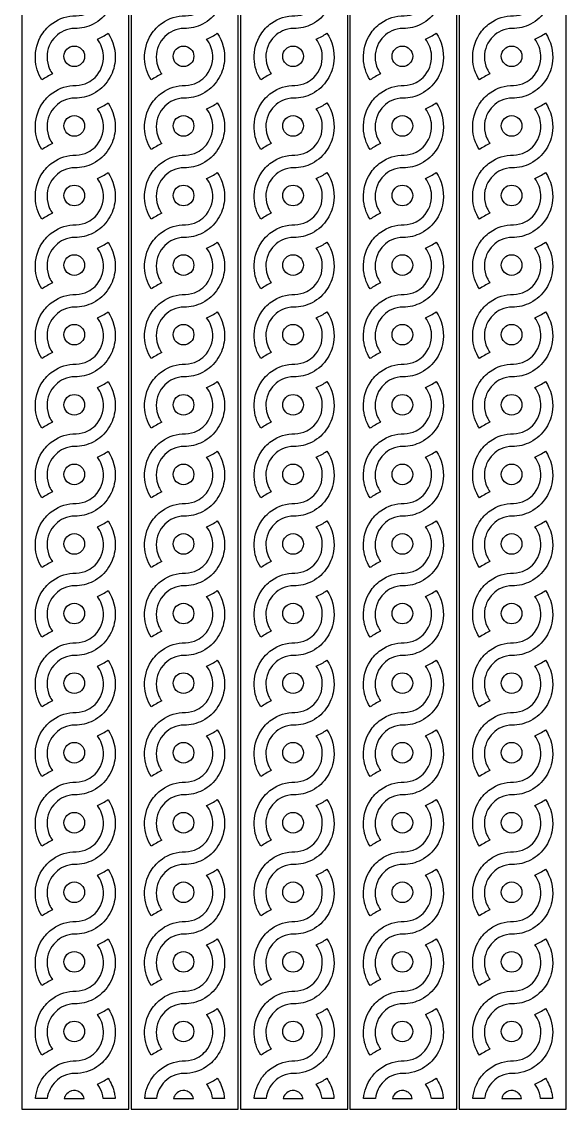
# Model space of a CAD drawing. Header units: millimetres. Extents: x 1472 to 2470, y -881 to 1113.
# Drawn here: x 1472 to 1970, y -881 to 115 of the extents above; entities that cross this region are included whole.
import ezdxf

# ---------------------------------------------------------------- set-up
doc = ezdxf.new("R2010")
doc.units = ezdxf.units.MM
doc.layers.add('Layer_1', color=70, linetype='Continuous')

msp = doc.modelspace()

# ---------------------------------------------------------------- linework, layer by layer
at = {"layer": 'Layer_1'}
for points in [[(1471.84, -880.68), (1569.84, -880.68), (1569.84, 1113.32), (1471.84, 1113.32)], [(1571.84, -880.68), (1669.84, -880.68), (1669.84, 1113.32), (1571.84, 1113.32)], [(1672.07, -880.68), (1770.07, -880.68), (1770.07, 1113.32), (1672.07, 1113.32)], [(1772.07, -880.68), (1870.07, -880.68), (1870.07, 1113.32), (1772.07, 1113.32)], [(1872.07, -880.68), (1970.07, -880.68), (1970.07, 1113.32), (1872.07, 1113.32)]]:
    msp.add_lwpolyline(points, close=True, dxfattribs=at)
for points in [[(1550.77, 167.87, -0.174969), (1557.25, 142.35, -0.119188), (1551.36, 125.39, -0.133222), (1537.23, 112.44, -0.122356), (1520.4, 108.43, 0.101449), (1510.25, 106.2, 0.088319), (1502.88, 101.16, 0.201594), (1494.95, 82.32, 0.106879), (1497.37, 71.26), (1497.37, 71.26, 0.049987), (1499.96, 66.85, 0.045317), (1490.35, 61.27, -0.133502), (1484.27, 80.72, -0.153045), (1490.28, 102.92, -0.098066), (1500.21, 113.37, -0.1591), (1521.54, 119.99, 0.109884), (1532.36, 122.69, 0.079692), (1538.88, 127.43, 0.214066), (1546.57, 147.6, 0.154056), (1541.01, 162.35, 0.064989)], [(1650.77, 167.87, -0.174969), (1657.25, 142.35, -0.119188), (1651.36, 125.39, -0.133222), (1637.23, 112.44, -0.122356), (1620.4, 108.43, 0.101449), (1610.25, 106.2, 0.088319), (1602.88, 101.16, 0.201594), (1594.95, 82.32, 0.106879), (1597.37, 71.26), (1597.37, 71.26, 0.049987), (1599.96, 66.85, 0.045317), (1590.35, 61.27, -0.133502), (1584.27, 80.72, -0.153045), (1590.28, 102.92, -0.098066), (1600.21, 113.37, -0.1591), (1621.54, 119.99, 0.109884), (1632.36, 122.69, 0.079692), (1638.88, 127.43, 0.214066), (1646.57, 147.6, 0.154056), (1641.01, 162.35, 0.064989)], [(1751.01, 167.87, -0.174969), (1757.48, 142.35, -0.119188), (1751.6, 125.39, -0.133222), (1737.46, 112.44, -0.122356), (1720.64, 108.43, 0.101449), (1710.49, 106.2, 0.088319), (1703.11, 101.16, 0.201594), (1695.18, 82.32, 0.106879), (1697.61, 71.26), (1697.61, 71.26, 0.049987), (1700.19, 66.85, 0.045317), (1690.59, 61.27, -0.133502), (1684.5, 80.72, -0.153045), (1690.51, 102.92, -0.098066), (1700.45, 113.37, -0.1591), (1721.77, 119.99, 0.109884), (1732.59, 122.69, 0.079692), (1739.11, 127.43, 0.214066), (1746.81, 147.6, 0.154056), (1741.24, 162.35, 0.064989)], [(1851.01, 167.87, -0.174969), (1857.48, 142.35, -0.119188), (1851.6, 125.39, -0.133222), (1837.46, 112.44, -0.122356), (1820.64, 108.43, 0.101449), (1810.49, 106.2, 0.088319), (1803.11, 101.16, 0.201594), (1795.18, 82.32, 0.106879), (1797.61, 71.26), (1797.61, 71.26, 0.049987), (1800.19, 66.85, 0.045317), (1790.59, 61.27, -0.133502), (1784.5, 80.72, -0.153045), (1790.51, 102.92, -0.098066), (1800.45, 113.37, -0.1591), (1821.77, 119.99, 0.109884), (1832.59, 122.69, 0.079692), (1839.11, 127.43, 0.214066), (1846.81, 147.6, 0.154056), (1841.24, 162.35, 0.064989)], [(1951.01, 167.87, -0.174969), (1957.48, 142.35, -0.119188), (1951.6, 125.39, -0.133222), (1937.46, 112.44, -0.122356), (1920.64, 108.43, 0.101449), (1910.49, 106.2, 0.088319), (1903.11, 101.16, 0.201594), (1895.18, 82.32, 0.106879), (1897.61, 71.26), (1897.61, 71.26, 0.049987), (1900.19, 66.85, 0.045317), (1890.59, 61.27, -0.133502), (1884.5, 80.72, -0.153045), (1890.51, 102.92, -0.098066), (1900.45, 113.37, -0.1591), (1921.77, 119.99, 0.109884), (1932.59, 122.69, 0.079692), (1939.11, 127.43, 0.214066), (1946.81, 147.6, 0.154056), (1941.24, 162.35, 0.064989)], [(1550.77, 104.12, -0.174969), (1557.25, 78.6, -0.119188), (1551.36, 61.63, -0.133222), (1537.23, 48.69, -0.122356), (1520.4, 44.67, 0.101449), (1510.25, 42.45, 0.088319), (1502.88, 37.4, 0.201594), (1494.95, 18.56, 0.106879), (1497.37, 7.5), (1497.37, 7.5, 0.049987), (1499.96, 3.09, 0.045317), (1490.35, -2.49, -0.133502), (1484.27, 16.96, -0.153045), (1490.28, 39.17, -0.098066), (1500.21, 49.61, -0.1591), (1521.54, 56.24, 0.109884), (1532.36, 58.93, 0.079692), (1538.88, 63.67, 0.214066), (1546.57, 83.85, 0.154056), (1541.01, 98.6, 0.064989)], [(1650.77, 104.12, -0.174969), (1657.25, 78.6, -0.119188), (1651.36, 61.63, -0.133222), (1637.23, 48.69, -0.122356), (1620.4, 44.67, 0.101449), (1610.25, 42.45, 0.088319), (1602.88, 37.4, 0.201594), (1594.95, 18.56, 0.106879), (1597.37, 7.5), (1597.37, 7.5, 0.049987), (1599.96, 3.09, 0.045317), (1590.35, -2.49, -0.133502), (1584.27, 16.96, -0.153045), (1590.28, 39.17, -0.098066), (1600.21, 49.61, -0.1591), (1621.54, 56.24, 0.109884), (1632.36, 58.93, 0.079692), (1638.88, 63.67, 0.214066), (1646.57, 83.85, 0.154056), (1641.01, 98.6, 0.064989)], [(1751.01, 104.12, -0.174969), (1757.48, 78.6, -0.119188), (1751.6, 61.63, -0.133222), (1737.46, 48.69, -0.122356), (1720.64, 44.67, 0.101449), (1710.49, 42.45, 0.088319), (1703.11, 37.4, 0.201594), (1695.18, 18.56, 0.106879), (1697.61, 7.5), (1697.61, 7.5, 0.049987), (1700.19, 3.09, 0.045317), (1690.59, -2.49, -0.133502), (1684.5, 16.96, -0.153045), (1690.51, 39.17, -0.098066), (1700.45, 49.61, -0.1591), (1721.77, 56.24, 0.109884), (1732.59, 58.93, 0.079692), (1739.11, 63.67, 0.214066), (1746.81, 83.85, 0.154056), (1741.24, 98.6, 0.064989)], [(1851.01, 104.12, -0.174969), (1857.48, 78.6, -0.119188), (1851.6, 61.63, -0.133222), (1837.46, 48.69, -0.122356), (1820.64, 44.67, 0.101449), (1810.49, 42.45, 0.088319), (1803.11, 37.4, 0.201594), (1795.18, 18.56, 0.106879), (1797.61, 7.5), (1797.61, 7.5, 0.049987), (1800.19, 3.09, 0.045317), (1790.59, -2.49, -0.133502), (1784.5, 16.96, -0.153045), (1790.51, 39.17, -0.098066), (1800.45, 49.61, -0.1591), (1821.77, 56.24, 0.109884), (1832.59, 58.93, 0.079692), (1839.11, 63.67, 0.214066), (1846.81, 83.85, 0.154056), (1841.24, 98.6, 0.064989)], [(1951.01, 104.12, -0.174969), (1957.48, 78.6, -0.119188), (1951.6, 61.63, -0.133222), (1937.46, 48.69, -0.122356), (1920.64, 44.67, 0.101449), (1910.49, 42.45, 0.088319), (1903.11, 37.4, 0.201594), (1895.18, 18.56, 0.106879), (1897.61, 7.5), (1897.61, 7.5, 0.049987), (1900.19, 3.09, 0.045317), (1890.59, -2.49, -0.133502), (1884.5, 16.96, -0.153045), (1890.51, 39.17, -0.098066), (1900.45, 49.61, -0.1591), (1921.77, 56.24, 0.109884), (1932.59, 58.93, 0.079692), (1939.11, 63.67, 0.214066), (1946.81, 83.85, 0.154056), (1941.24, 98.6, 0.064989)], [(1550.77, 40.36, -0.174969), (1557.25, 14.84, -0.119188), (1551.36, -2.12, -0.133222), (1537.23, -15.07, -0.122356), (1520.4, -19.08, 0.101449), (1510.25, -21.31, 0.088319), (1502.88, -26.35, 0.201594), (1494.95, -45.19, 0.106879), (1497.37, -56.25), (1497.37, -56.25, 0.049987), (1499.96, -60.66, 0.045317), (1490.35, -66.24, -0.133502), (1484.27, -46.79, -0.153045), (1490.28, -24.59, -0.098066), (1500.21, -14.14, -0.1591), (1521.54, -7.52, 0.109884), (1532.36, -4.82, 0.079692), (1538.88, -0.08, 0.214066), (1546.57, 20.09, 0.154056), (1541.01, 34.84, 0.064989)], [(1650.77, 40.36, -0.174969), (1657.25, 14.84, -0.119188), (1651.36, -2.12, -0.133222), (1637.23, -15.07, -0.122356), (1620.4, -19.08, 0.101449), (1610.25, -21.31, 0.088319), (1602.88, -26.35, 0.201594), (1594.95, -45.19, 0.106879), (1597.37, -56.25), (1597.37, -56.25, 0.049987), (1599.96, -60.66, 0.045317), (1590.35, -66.24, -0.133502), (1584.27, -46.79, -0.153045), (1590.28, -24.59, -0.098066), (1600.21, -14.14, -0.1591), (1621.54, -7.52, 0.109884), (1632.36, -4.82, 0.079692), (1638.88, -0.08, 0.214066), (1646.57, 20.09, 0.154056), (1641.01, 34.84, 0.064989)], [(1751.01, 40.36, -0.174969), (1757.48, 14.84, -0.119188), (1751.6, -2.12, -0.133222), (1737.46, -15.07, -0.122356), (1720.64, -19.08, 0.101449), (1710.49, -21.31, 0.088319), (1703.11, -26.35, 0.201594), (1695.18, -45.19, 0.106879), (1697.61, -56.25), (1697.61, -56.25, 0.049987), (1700.19, -60.66, 0.045317), (1690.59, -66.24, -0.133502), (1684.5, -46.79, -0.153045), (1690.51, -24.59, -0.098066), (1700.45, -14.14, -0.1591), (1721.77, -7.52, 0.109884), (1732.59, -4.82, 0.079692), (1739.11, -0.08, 0.214066), (1746.81, 20.09, 0.154056), (1741.24, 34.84, 0.064989)], [(1851.01, 40.36, -0.174969), (1857.48, 14.84, -0.119188), (1851.6, -2.12, -0.133222), (1837.46, -15.07, -0.122356), (1820.64, -19.08, 0.101449), (1810.49, -21.31, 0.088319), (1803.11, -26.35, 0.201594), (1795.18, -45.19, 0.106879), (1797.61, -56.25), (1797.61, -56.25, 0.049987), (1800.19, -60.66, 0.045317), (1790.59, -66.24, -0.133502), (1784.5, -46.79, -0.153045), (1790.51, -24.59, -0.098066), (1800.45, -14.14, -0.1591), (1821.77, -7.52, 0.109884), (1832.59, -4.82, 0.079692), (1839.11, -0.08, 0.214066), (1846.81, 20.09, 0.154056), (1841.24, 34.84, 0.064989)], [(1951.01, 40.36, -0.174969), (1957.48, 14.84, -0.119188), (1951.6, -2.12, -0.133222), (1937.46, -15.07, -0.122356), (1920.64, -19.08, 0.101449), (1910.49, -21.31, 0.088319), (1903.11, -26.35, 0.201594), (1895.18, -45.19, 0.106879), (1897.61, -56.25), (1897.61, -56.25, 0.049987), (1900.19, -60.66, 0.045317), (1890.59, -66.24, -0.133502), (1884.5, -46.79, -0.153045), (1890.51, -24.59, -0.098066), (1900.45, -14.14, -0.1591), (1921.77, -7.52, 0.109884), (1932.59, -4.82, 0.079692), (1939.11, -0.08, 0.214066), (1946.81, 20.09, 0.154056), (1941.24, 34.84, 0.064989)], [(1550.77, -23.39, -0.174969), (1557.25, -48.91, -0.119188), (1551.36, -65.88, -0.133222), (1537.23, -78.82, -0.122356), (1520.4, -82.84, 0.101449), (1510.25, -85.06, 0.088319), (1502.88, -90.11, 0.201594), (1494.95, -108.95, 0.106879), (1497.37, -120.01), (1497.37, -120.01, 0.049987), (1499.96, -124.42, 0.045317), (1490.35, -130, -0.133502), (1484.27, -110.55, -0.153045), (1490.28, -88.34, -0.098066), (1500.21, -77.9, -0.1591), (1521.54, -71.27, 0.109884), (1532.36, -68.58, 0.079692), (1538.88, -63.84, 0.214066), (1546.57, -43.66, 0.154056), (1541.01, -28.91, 0.064989)], [(1650.77, -23.39, -0.174969), (1657.25, -48.91, -0.119188), (1651.36, -65.88, -0.133222), (1637.23, -78.82, -0.122356), (1620.4, -82.84, 0.101449), (1610.25, -85.06, 0.088319), (1602.88, -90.11, 0.201594), (1594.95, -108.95, 0.106879), (1597.37, -120.01), (1597.37, -120.01, 0.049987), (1599.96, -124.42, 0.045317), (1590.35, -130, -0.133502), (1584.27, -110.55, -0.153045), (1590.28, -88.34, -0.098066), (1600.21, -77.9, -0.1591), (1621.54, -71.27, 0.109884), (1632.36, -68.58, 0.079692), (1638.88, -63.84, 0.214066), (1646.57, -43.66, 0.154056), (1641.01, -28.91, 0.064989)], [(1751.01, -23.39, -0.174969), (1757.48, -48.91, -0.119188), (1751.6, -65.88, -0.133222), (1737.46, -78.82, -0.122356), (1720.64, -82.84, 0.101449), (1710.49, -85.06, 0.088319), (1703.11, -90.11, 0.201594), (1695.18, -108.95, 0.106879), (1697.61, -120.01), (1697.61, -120.01, 0.049987), (1700.19, -124.42, 0.045317), (1690.59, -130, -0.133502), (1684.5, -110.55, -0.153045), (1690.51, -88.34, -0.098066), (1700.45, -77.9, -0.1591), (1721.77, -71.27, 0.109884), (1732.59, -68.58, 0.079692), (1739.11, -63.84, 0.214066), (1746.81, -43.66, 0.154056), (1741.24, -28.91, 0.064989)], [(1851.01, -23.39, -0.174969), (1857.48, -48.91, -0.119188), (1851.6, -65.88, -0.133222), (1837.46, -78.82, -0.122356), (1820.64, -82.84, 0.101449), (1810.49, -85.06, 0.088319), (1803.11, -90.11, 0.201594), (1795.18, -108.95, 0.106879), (1797.61, -120.01), (1797.61, -120.01, 0.049987), (1800.19, -124.42, 0.045317), (1790.59, -130, -0.133502), (1784.5, -110.55, -0.153045), (1790.51, -88.34, -0.098066), (1800.45, -77.9, -0.1591), (1821.77, -71.27, 0.109884), (1832.59, -68.58, 0.079692), (1839.11, -63.84, 0.214066), (1846.81, -43.66, 0.154056), (1841.24, -28.91, 0.064989)], [(1951.01, -23.39, -0.174969), (1957.48, -48.91, -0.119188), (1951.6, -65.88, -0.133222), (1937.46, -78.82, -0.122356), (1920.64, -82.84, 0.101449), (1910.49, -85.06, 0.088319), (1903.11, -90.11, 0.201594), (1895.18, -108.95, 0.106879), (1897.61, -120.01), (1897.61, -120.01, 0.049987), (1900.19, -124.42, 0.045317), (1890.59, -130, -0.133502), (1884.5, -110.55, -0.153045), (1890.51, -88.34, -0.098066), (1900.45, -77.9, -0.1591), (1921.77, -71.27, 0.109884), (1932.59, -68.58, 0.079692), (1939.11, -63.84, 0.214066), (1946.81, -43.66, 0.154056), (1941.24, -28.91, 0.064989)], [(1550.77, -87.15, -0.174969), (1557.25, -112.67, -0.119188), (1551.36, -129.63, -0.133222), (1537.23, -142.58, -0.122356), (1520.4, -146.59, 0.101449), (1510.25, -148.82, 0.088319), (1502.88, -153.86, 0.201594), (1494.95, -172.7, 0.106879), (1497.37, -183.76), (1497.37, -183.76, 0.049987), (1499.96, -188.18, 0.045317), (1490.35, -193.75, -0.133502), (1484.27, -174.31, -0.153045), (1490.28, -152.1, -0.098066), (1500.21, -141.65, -0.1591), (1521.54, -135.03, 0.109884), (1532.36, -132.33, 0.079692), (1538.88, -127.59, 0.214066), (1546.57, -107.42, 0.154056), (1541.01, -92.67, 0.064989)], [(1650.77, -87.15, -0.174969), (1657.25, -112.67, -0.119188), (1651.36, -129.63, -0.133222), (1637.23, -142.58, -0.122356), (1620.4, -146.59, 0.101449), (1610.25, -148.82, 0.088319), (1602.88, -153.86, 0.201594), (1594.95, -172.7, 0.106879), (1597.37, -183.76), (1597.37, -183.76, 0.049987), (1599.96, -188.18, 0.045317), (1590.35, -193.75, -0.133502), (1584.27, -174.31, -0.153045), (1590.28, -152.1, -0.098066), (1600.21, -141.65, -0.1591), (1621.54, -135.03, 0.109884), (1632.36, -132.33, 0.079692), (1638.88, -127.59, 0.214066), (1646.57, -107.42, 0.154056), (1641.01, -92.67, 0.064989)], [(1751.01, -87.15, -0.174969), (1757.48, -112.67, -0.119188), (1751.6, -129.63, -0.133222), (1737.46, -142.58, -0.122356), (1720.64, -146.59, 0.101449), (1710.49, -148.82, 0.088319), (1703.11, -153.86, 0.201594), (1695.18, -172.7, 0.106879), (1697.61, -183.76), (1697.61, -183.76, 0.049987), (1700.19, -188.18, 0.045317), (1690.59, -193.75, -0.133502), (1684.5, -174.31, -0.153045), (1690.51, -152.1, -0.098066), (1700.45, -141.65, -0.1591), (1721.77, -135.03, 0.109884), (1732.59, -132.33, 0.079692), (1739.11, -127.59, 0.214066), (1746.81, -107.42, 0.154056), (1741.24, -92.67, 0.064989)], [(1851.01, -87.15, -0.174969), (1857.48, -112.67, -0.119188), (1851.6, -129.63, -0.133222), (1837.46, -142.58, -0.122356), (1820.64, -146.59, 0.101449), (1810.49, -148.82, 0.088319), (1803.11, -153.86, 0.201594), (1795.18, -172.7, 0.106879), (1797.61, -183.76), (1797.61, -183.76, 0.049987), (1800.19, -188.18, 0.045317), (1790.59, -193.75, -0.133502), (1784.5, -174.31, -0.153045), (1790.51, -152.1, -0.098066), (1800.45, -141.65, -0.1591), (1821.77, -135.03, 0.109884), (1832.59, -132.33, 0.079692), (1839.11, -127.59, 0.214066), (1846.81, -107.42, 0.154056), (1841.24, -92.67, 0.064989)], [(1951.01, -87.15, -0.174969), (1957.48, -112.67, -0.119188), (1951.6, -129.63, -0.133222), (1937.46, -142.58, -0.122356), (1920.64, -146.59, 0.101449), (1910.49, -148.82, 0.088319), (1903.11, -153.86, 0.201594), (1895.18, -172.7, 0.106879), (1897.61, -183.76), (1897.61, -183.76, 0.049987), (1900.19, -188.18, 0.045317), (1890.59, -193.75, -0.133502), (1884.5, -174.31, -0.153045), (1890.51, -152.1, -0.098066), (1900.45, -141.65, -0.1591), (1921.77, -135.03, 0.109884), (1932.59, -132.33, 0.079692), (1939.11, -127.59, 0.214066), (1946.81, -107.42, 0.154056), (1941.24, -92.67, 0.064989)], [(1550.77, -150.91, -0.174969), (1557.25, -176.42, -0.119188), (1551.36, -193.39, -0.133222), (1537.23, -206.34, -0.122356), (1520.4, -210.35, 0.101449), (1510.25, -212.57, 0.088319), (1502.88, -217.62, 0.201594), (1494.95, -236.46, 0.106879), (1497.37, -247.52), (1497.37, -247.52, 0.049987), (1499.96, -251.93, 0.045317), (1490.35, -257.51, -0.133502), (1484.27, -238.06, -0.153045), (1490.28, -215.85, -0.098066), (1500.21, -205.41, -0.1591), (1521.54, -198.78, 0.109884), (1532.36, -196.09, 0.079692), (1538.88, -191.35, 0.214066), (1546.57, -171.17, 0.154056), (1541.01, -156.42, 0.064989)], [(1650.77, -150.91, -0.174969), (1657.25, -176.42, -0.119188), (1651.36, -193.39, -0.133222), (1637.23, -206.34, -0.122356), (1620.4, -210.35, 0.101449), (1610.25, -212.57, 0.088319), (1602.88, -217.62, 0.201594), (1594.95, -236.46, 0.106879), (1597.37, -247.52), (1597.37, -247.52, 0.049987), (1599.96, -251.93, 0.045317), (1590.35, -257.51, -0.133502), (1584.27, -238.06, -0.153045), (1590.28, -215.85, -0.098066), (1600.21, -205.41, -0.1591), (1621.54, -198.78, 0.109884), (1632.36, -196.09, 0.079692), (1638.88, -191.35, 0.214066), (1646.57, -171.17, 0.154056), (1641.01, -156.42, 0.064989)], [(1751.01, -150.91, -0.174969), (1757.48, -176.42, -0.119188), (1751.6, -193.39, -0.133222), (1737.46, -206.34, -0.122356), (1720.64, -210.35, 0.101449), (1710.49, -212.57, 0.088319), (1703.11, -217.62, 0.201594), (1695.18, -236.46, 0.106879), (1697.61, -247.52), (1697.61, -247.52, 0.049987), (1700.19, -251.93, 0.045317), (1690.59, -257.51, -0.133502), (1684.5, -238.06, -0.153045), (1690.51, -215.85, -0.098066), (1700.45, -205.41, -0.1591), (1721.77, -198.78, 0.109884), (1732.59, -196.09, 0.079692), (1739.11, -191.35, 0.214066), (1746.81, -171.17, 0.154056), (1741.24, -156.42, 0.064989)], [(1851.01, -150.91, -0.174969), (1857.48, -176.42, -0.119188), (1851.6, -193.39, -0.133222), (1837.46, -206.34, -0.122356), (1820.64, -210.35, 0.101449), (1810.49, -212.57, 0.088319), (1803.11, -217.62, 0.201594), (1795.18, -236.46, 0.106879), (1797.61, -247.52), (1797.61, -247.52, 0.049987), (1800.19, -251.93, 0.045317), (1790.59, -257.51, -0.133502), (1784.5, -238.06, -0.153045), (1790.51, -215.85, -0.098066), (1800.45, -205.41, -0.1591), (1821.77, -198.78, 0.109884), (1832.59, -196.09, 0.079692), (1839.11, -191.35, 0.214066), (1846.81, -171.17, 0.154056), (1841.24, -156.42, 0.064989)], [(1951.01, -150.91, -0.174969), (1957.48, -176.42, -0.119188), (1951.6, -193.39, -0.133222), (1937.46, -206.34, -0.122356), (1920.64, -210.35, 0.101449), (1910.49, -212.57, 0.088319), (1903.11, -217.62, 0.201594), (1895.18, -236.46, 0.106879), (1897.61, -247.52), (1897.61, -247.52, 0.049987), (1900.19, -251.93, 0.045317), (1890.59, -257.51, -0.133502), (1884.5, -238.06, -0.153045), (1890.51, -215.85, -0.098066), (1900.45, -205.41, -0.1591), (1921.77, -198.78, 0.109884), (1932.59, -196.09, 0.079692), (1939.11, -191.35, 0.214066), (1946.81, -171.17, 0.154056), (1941.24, -156.42, 0.064989)], [(1550.77, -214.66, -0.174969), (1557.25, -240.18, -0.119188), (1551.36, -257.14, -0.133222), (1537.23, -270.09, -0.122356), (1520.4, -274.1, 0.101449), (1510.25, -276.33, 0.088319), (1502.88, -281.37, 0.201594), (1494.95, -300.21, 0.106879), (1497.37, -311.27), (1497.37, -311.27, 0.049987), (1499.96, -315.69, 0.045317), (1490.35, -321.26, -0.133502), (1484.27, -301.82, -0.153045), (1490.28, -279.61, -0.098066), (1500.21, -269.16, -0.1591), (1521.54, -262.54, 0.109884), (1532.36, -259.84, 0.079692), (1538.88, -255.11, 0.214066), (1546.57, -234.93, 0.154056), (1541.01, -220.18, 0.064989)], [(1650.77, -214.66, -0.174969), (1657.25, -240.18, -0.119188), (1651.36, -257.14, -0.133222), (1637.23, -270.09, -0.122356), (1620.4, -274.1, 0.101449), (1610.25, -276.33, 0.088319), (1602.88, -281.37, 0.201594), (1594.95, -300.21, 0.106879), (1597.37, -311.27), (1597.37, -311.27, 0.049987), (1599.96, -315.69, 0.045317), (1590.35, -321.26, -0.133502), (1584.27, -301.82, -0.153045), (1590.28, -279.61, -0.098066), (1600.21, -269.16, -0.1591), (1621.54, -262.54, 0.109884), (1632.36, -259.84, 0.079692), (1638.88, -255.11, 0.214066), (1646.57, -234.93, 0.154056), (1641.01, -220.18, 0.064989)], [(1751.01, -214.66, -0.174969), (1757.48, -240.18, -0.119188), (1751.6, -257.14, -0.133222), (1737.46, -270.09, -0.122356), (1720.64, -274.1, 0.101449), (1710.49, -276.33, 0.088319), (1703.11, -281.37, 0.201594), (1695.18, -300.21, 0.106879), (1697.61, -311.27), (1697.61, -311.27, 0.049987), (1700.19, -315.69, 0.045317), (1690.59, -321.26, -0.133502), (1684.5, -301.82, -0.153045), (1690.51, -279.61, -0.098066), (1700.45, -269.16, -0.1591), (1721.77, -262.54, 0.109884), (1732.59, -259.84, 0.079692), (1739.11, -255.11, 0.214066), (1746.81, -234.93, 0.154056), (1741.24, -220.18, 0.064989)], [(1851.01, -214.66, -0.174969), (1857.48, -240.18, -0.119188), (1851.6, -257.14, -0.133222), (1837.46, -270.09, -0.122356), (1820.64, -274.1, 0.101449), (1810.49, -276.33, 0.088319), (1803.11, -281.37, 0.201594), (1795.18, -300.21, 0.106879), (1797.61, -311.27), (1797.61, -311.27, 0.049987), (1800.19, -315.69, 0.045317), (1790.59, -321.26, -0.133502), (1784.5, -301.82, -0.153045), (1790.51, -279.61, -0.098066), (1800.45, -269.16, -0.1591), (1821.77, -262.54, 0.109884), (1832.59, -259.84, 0.079692), (1839.11, -255.11, 0.214066), (1846.81, -234.93, 0.154056), (1841.24, -220.18, 0.064989)], [(1951.01, -214.66, -0.174969), (1957.48, -240.18, -0.119188), (1951.6, -257.14, -0.133222), (1937.46, -270.09, -0.122356), (1920.64, -274.1, 0.101449), (1910.49, -276.33, 0.088319), (1903.11, -281.37, 0.201594), (1895.18, -300.21, 0.106879), (1897.61, -311.27), (1897.61, -311.27, 0.049987), (1900.19, -315.69, 0.045317), (1890.59, -321.26, -0.133502), (1884.5, -301.82, -0.153045), (1890.51, -279.61, -0.098066), (1900.45, -269.16, -0.1591), (1921.77, -262.54, 0.109884), (1932.59, -259.84, 0.079692), (1939.11, -255.11, 0.214066), (1946.81, -234.93, 0.154056), (1941.24, -220.18, 0.064989)], [(1550.77, -278.42, -0.174969), (1557.25, -303.93, -0.119188), (1551.36, -320.9, -0.133222), (1537.23, -333.85, -0.122356), (1520.4, -337.86, 0.101449), (1510.25, -340.08, 0.088319), (1502.88, -345.13, 0.201594), (1494.95, -363.97, 0.106879), (1497.37, -375.03), (1497.37, -375.03, 0.049987), (1499.96, -379.44, 0.045317), (1490.35, -385.02, -0.133502), (1484.27, -365.57, -0.153045), (1490.28, -343.36, -0.098066), (1500.21, -332.92, -0.1591), (1521.54, -326.29, 0.109884), (1532.36, -323.6, 0.079692), (1538.88, -318.86, 0.214066), (1546.57, -298.68, 0.154056), (1541.01, -283.93, 0.064989)], [(1650.77, -278.42, -0.174969), (1657.25, -303.93, -0.119188), (1651.36, -320.9, -0.133222), (1637.23, -333.85, -0.122356), (1620.4, -337.86, 0.101449), (1610.25, -340.08, 0.088319), (1602.88, -345.13, 0.201594), (1594.95, -363.97, 0.106879), (1597.37, -375.03), (1597.37, -375.03, 0.049987), (1599.96, -379.44, 0.045317), (1590.35, -385.02, -0.133502), (1584.27, -365.57, -0.153045), (1590.28, -343.36, -0.098066), (1600.21, -332.92, -0.1591), (1621.54, -326.29, 0.109884), (1632.36, -323.6, 0.079692), (1638.88, -318.86, 0.214066), (1646.57, -298.68, 0.154056), (1641.01, -283.93, 0.064989)], [(1751.01, -278.42, -0.174969), (1757.48, -303.93, -0.119188), (1751.6, -320.9, -0.133222), (1737.46, -333.85, -0.122356), (1720.64, -337.86, 0.101449), (1710.49, -340.08, 0.088319), (1703.11, -345.13, 0.201594), (1695.18, -363.97, 0.106879), (1697.61, -375.03), (1697.61, -375.03, 0.049987), (1700.19, -379.44, 0.045317), (1690.59, -385.02, -0.133502), (1684.5, -365.57, -0.153045), (1690.51, -343.36, -0.098066), (1700.45, -332.92, -0.1591), (1721.77, -326.29, 0.109884), (1732.59, -323.6, 0.079692), (1739.11, -318.86, 0.214066), (1746.81, -298.68, 0.154056), (1741.24, -283.93, 0.064989)], [(1851.01, -278.42, -0.174969), (1857.48, -303.93, -0.119188), (1851.6, -320.9, -0.133222), (1837.46, -333.85, -0.122356), (1820.64, -337.86, 0.101449), (1810.49, -340.08, 0.088319), (1803.11, -345.13, 0.201594), (1795.18, -363.97, 0.106879), (1797.61, -375.03), (1797.61, -375.03, 0.049987), (1800.19, -379.44, 0.045317), (1790.59, -385.02, -0.133502), (1784.5, -365.57, -0.153045), (1790.51, -343.36, -0.098066), (1800.45, -332.92, -0.1591), (1821.77, -326.29, 0.109884), (1832.59, -323.6, 0.079692), (1839.11, -318.86, 0.214066), (1846.81, -298.68, 0.154056), (1841.24, -283.93, 0.064989)], [(1951.01, -278.42, -0.174969), (1957.48, -303.93, -0.119188), (1951.6, -320.9, -0.133222), (1937.46, -333.85, -0.122356), (1920.64, -337.86, 0.101449), (1910.49, -340.08, 0.088319), (1903.11, -345.13, 0.201594), (1895.18, -363.97, 0.106879), (1897.61, -375.03), (1897.61, -375.03, 0.049987), (1900.19, -379.44, 0.045317), (1890.59, -385.02, -0.133502), (1884.5, -365.57, -0.153045), (1890.51, -343.36, -0.098066), (1900.45, -332.92, -0.1591), (1921.77, -326.29, 0.109884), (1932.59, -323.6, 0.079692), (1939.11, -318.86, 0.214066), (1946.81, -298.68, 0.154056), (1941.24, -283.93, 0.064989)], [(1550.77, -342.17, -0.174969), (1557.25, -367.69, -0.119188), (1551.36, -384.65, -0.133222), (1537.23, -397.6, -0.122356), (1520.4, -401.61, 0.101449), (1510.25, -403.84, 0.088319), (1502.88, -408.88, 0.201594), (1494.95, -427.72, 0.106879), (1497.37, -438.78), (1497.37, -438.78, 0.049987), (1499.96, -443.2, 0.045317), (1490.35, -448.77, -0.133502), (1484.27, -429.33, -0.153045), (1490.28, -407.12, -0.098066), (1500.21, -396.67, -0.1591), (1521.54, -390.05, 0.109884), (1532.36, -387.35, 0.079692), (1538.88, -382.62, 0.214066), (1546.57, -362.44, 0.154056), (1541.01, -347.69, 0.064989)], [(1650.77, -342.17, -0.174969), (1657.25, -367.69, -0.119188), (1651.36, -384.65, -0.133222), (1637.23, -397.6, -0.122356), (1620.4, -401.61, 0.101449), (1610.25, -403.84, 0.088319), (1602.88, -408.88, 0.201594), (1594.95, -427.72, 0.106879), (1597.37, -438.78), (1597.37, -438.78, 0.049987), (1599.96, -443.2, 0.045317), (1590.35, -448.77, -0.133502), (1584.27, -429.33, -0.153045), (1590.28, -407.12, -0.098066), (1600.21, -396.67, -0.1591), (1621.54, -390.05, 0.109884), (1632.36, -387.35, 0.079692), (1638.88, -382.62, 0.214066), (1646.57, -362.44, 0.154056), (1641.01, -347.69, 0.064989)], [(1751.01, -342.17, -0.174969), (1757.48, -367.69, -0.119188), (1751.6, -384.65, -0.133222), (1737.46, -397.6, -0.122356), (1720.64, -401.61, 0.101449), (1710.49, -403.84, 0.088319), (1703.11, -408.88, 0.201594), (1695.18, -427.72, 0.106879), (1697.61, -438.78), (1697.61, -438.78, 0.049987), (1700.19, -443.2, 0.045317), (1690.59, -448.77, -0.133502), (1684.5, -429.33, -0.153045), (1690.51, -407.12, -0.098066), (1700.45, -396.67, -0.1591), (1721.77, -390.05, 0.109884), (1732.59, -387.35, 0.079692), (1739.11, -382.62, 0.214066), (1746.81, -362.44, 0.154056), (1741.24, -347.69, 0.064989)], [(1851.01, -342.17, -0.174969), (1857.48, -367.69, -0.119188), (1851.6, -384.65, -0.133222), (1837.46, -397.6, -0.122356), (1820.64, -401.61, 0.101449), (1810.49, -403.84, 0.088319), (1803.11, -408.88, 0.201594), (1795.18, -427.72, 0.106879), (1797.61, -438.78), (1797.61, -438.78, 0.049987), (1800.19, -443.2, 0.045317), (1790.59, -448.77, -0.133502), (1784.5, -429.33, -0.153045), (1790.51, -407.12, -0.098066), (1800.45, -396.67, -0.1591), (1821.77, -390.05, 0.109884), (1832.59, -387.35, 0.079692), (1839.11, -382.62, 0.214066), (1846.81, -362.44, 0.154056), (1841.24, -347.69, 0.064989)], [(1951.01, -342.17, -0.174969), (1957.48, -367.69, -0.119188), (1951.6, -384.65, -0.133222), (1937.46, -397.6, -0.122356), (1920.64, -401.61, 0.101449), (1910.49, -403.84, 0.088319), (1903.11, -408.88, 0.201594), (1895.18, -427.72, 0.106879), (1897.61, -438.78), (1897.61, -438.78, 0.049987), (1900.19, -443.2, 0.045317), (1890.59, -448.77, -0.133502), (1884.5, -429.33, -0.153045), (1890.51, -407.12, -0.098066), (1900.45, -396.67, -0.1591), (1921.77, -390.05, 0.109884), (1932.59, -387.35, 0.079692), (1939.11, -382.62, 0.214066), (1946.81, -362.44, 0.154056), (1941.24, -347.69, 0.064989)], [(1550.77, -405.93, -0.174969), (1557.25, -431.45, -0.119188), (1551.36, -448.41, -0.133222), (1537.23, -461.36, -0.122356), (1520.4, -465.37, 0.101449), (1510.25, -467.59, 0.088319), (1502.88, -472.64, 0.201594), (1494.95, -491.48, 0.106879), (1497.37, -502.54), (1497.37, -502.54, 0.049987), (1499.96, -506.95, 0.045317), (1490.35, -512.53, -0.133502), (1484.27, -493.08, -0.153045), (1490.28, -470.87, -0.098066), (1500.21, -460.43, -0.1591), (1521.54, -453.8, 0.109884), (1532.36, -451.11, 0.079692), (1538.88, -446.37, 0.214066), (1546.57, -426.19, 0.154056), (1541.01, -411.44, 0.064989)], [(1650.77, -405.93, -0.174969), (1657.25, -431.45, -0.119188), (1651.36, -448.41, -0.133222), (1637.23, -461.36, -0.122356), (1620.4, -465.37, 0.101449), (1610.25, -467.59, 0.088319), (1602.88, -472.64, 0.201594), (1594.95, -491.48, 0.106879), (1597.37, -502.54), (1597.37, -502.54, 0.049987), (1599.96, -506.95, 0.045317), (1590.35, -512.53, -0.133502), (1584.27, -493.08, -0.153045), (1590.28, -470.87, -0.098066), (1600.21, -460.43, -0.1591), (1621.54, -453.8, 0.109884), (1632.36, -451.11, 0.079692), (1638.88, -446.37, 0.214066), (1646.57, -426.19, 0.154056), (1641.01, -411.44, 0.064989)], [(1751.01, -405.93, -0.174969), (1757.48, -431.45, -0.119188), (1751.6, -448.41, -0.133222), (1737.46, -461.36, -0.122356), (1720.64, -465.37, 0.101449), (1710.49, -467.59, 0.088319), (1703.11, -472.64, 0.201594), (1695.18, -491.48, 0.106879), (1697.61, -502.54), (1697.61, -502.54, 0.049987), (1700.19, -506.95, 0.045317), (1690.59, -512.53, -0.133502), (1684.5, -493.08, -0.153045), (1690.51, -470.87, -0.098066), (1700.45, -460.43, -0.1591), (1721.77, -453.8, 0.109884), (1732.59, -451.11, 0.079692), (1739.11, -446.37, 0.214066), (1746.81, -426.19, 0.154056), (1741.24, -411.44, 0.064989)], [(1851.01, -405.93, -0.174969), (1857.48, -431.45, -0.119188), (1851.6, -448.41, -0.133222), (1837.46, -461.36, -0.122356), (1820.64, -465.37, 0.101449), (1810.49, -467.59, 0.088319), (1803.11, -472.64, 0.201594), (1795.18, -491.48, 0.106879), (1797.61, -502.54), (1797.61, -502.54, 0.049987), (1800.19, -506.95, 0.045317), (1790.59, -512.53, -0.133502), (1784.5, -493.08, -0.153045), (1790.51, -470.87, -0.098066), (1800.45, -460.43, -0.1591), (1821.77, -453.8, 0.109884), (1832.59, -451.11, 0.079692), (1839.11, -446.37, 0.214066), (1846.81, -426.19, 0.154056), (1841.24, -411.44, 0.064989)], [(1951.01, -405.93, -0.174969), (1957.48, -431.45, -0.119188), (1951.6, -448.41, -0.133222), (1937.46, -461.36, -0.122356), (1920.64, -465.37, 0.101449), (1910.49, -467.59, 0.088319), (1903.11, -472.64, 0.201594), (1895.18, -491.48, 0.106879), (1897.61, -502.54), (1897.61, -502.54, 0.049987), (1900.19, -506.95, 0.045317), (1890.59, -512.53, -0.133502), (1884.5, -493.08, -0.153045), (1890.51, -470.87, -0.098066), (1900.45, -460.43, -0.1591), (1921.77, -453.8, 0.109884), (1932.59, -451.11, 0.079692), (1939.11, -446.37, 0.214066), (1946.81, -426.19, 0.154056), (1941.24, -411.44, 0.064989)], [(1550.77, -469.68, -0.174969), (1557.25, -495.2, -0.119188), (1551.36, -512.16, -0.133222), (1537.23, -525.11, -0.122356), (1520.4, -529.12, 0.101449), (1510.25, -531.35, 0.088319), (1502.88, -536.39, 0.201594), (1494.95, -555.23, 0.106879), (1497.37, -566.29), (1497.37, -566.29, 0.049987), (1499.96, -570.71, 0.045317), (1490.35, -576.28, -0.133502), (1484.27, -556.84, -0.153045), (1490.28, -534.63, -0.098066), (1500.21, -524.18, -0.1591), (1521.54, -517.56, 0.109884), (1532.36, -514.86, 0.079692), (1538.88, -510.13, 0.214066), (1546.57, -489.95, 0.154056), (1541.01, -475.2, 0.064989)], [(1650.77, -469.68, -0.174969), (1657.25, -495.2, -0.119188), (1651.36, -512.16, -0.133222), (1637.23, -525.11, -0.122356), (1620.4, -529.12, 0.101449), (1610.25, -531.35, 0.088319), (1602.88, -536.39, 0.201594), (1594.95, -555.23, 0.106879), (1597.37, -566.29), (1597.37, -566.29, 0.049987), (1599.96, -570.71, 0.045317), (1590.35, -576.28, -0.133502), (1584.27, -556.84, -0.153045), (1590.28, -534.63, -0.098066), (1600.21, -524.18, -0.1591), (1621.54, -517.56, 0.109884), (1632.36, -514.86, 0.079692), (1638.88, -510.13, 0.214066), (1646.57, -489.95, 0.154056), (1641.01, -475.2, 0.064989)], [(1751.01, -469.68, -0.174969), (1757.48, -495.2, -0.119188), (1751.6, -512.16, -0.133222), (1737.46, -525.11, -0.122356), (1720.64, -529.12, 0.101449), (1710.49, -531.35, 0.088319), (1703.11, -536.39, 0.201594), (1695.18, -555.23, 0.106879), (1697.61, -566.29), (1697.61, -566.29, 0.049987), (1700.19, -570.71, 0.045317), (1690.59, -576.28, -0.133502), (1684.5, -556.84, -0.153045), (1690.51, -534.63, -0.098066), (1700.45, -524.18, -0.1591), (1721.77, -517.56, 0.109884), (1732.59, -514.86, 0.079692), (1739.11, -510.13, 0.214066), (1746.81, -489.95, 0.154056), (1741.24, -475.2, 0.064989)], [(1851.01, -469.68, -0.174969), (1857.48, -495.2, -0.119188), (1851.6, -512.16, -0.133222), (1837.46, -525.11, -0.122356), (1820.64, -529.12, 0.101449), (1810.49, -531.35, 0.088319), (1803.11, -536.39, 0.201594), (1795.18, -555.23, 0.106879), (1797.61, -566.29), (1797.61, -566.29, 0.049987), (1800.19, -570.71, 0.045317), (1790.59, -576.28, -0.133502), (1784.5, -556.84, -0.153045), (1790.51, -534.63, -0.098066), (1800.45, -524.18, -0.1591), (1821.77, -517.56, 0.109884), (1832.59, -514.86, 0.079692), (1839.11, -510.13, 0.214066), (1846.81, -489.95, 0.154056), (1841.24, -475.2, 0.064989)], [(1951.01, -469.68, -0.174969), (1957.48, -495.2, -0.119188), (1951.6, -512.16, -0.133222), (1937.46, -525.11, -0.122356), (1920.64, -529.12, 0.101449), (1910.49, -531.35, 0.088319), (1903.11, -536.39, 0.201594), (1895.18, -555.23, 0.106879), (1897.61, -566.29), (1897.61, -566.29, 0.049987), (1900.19, -570.71, 0.045317), (1890.59, -576.28, -0.133502), (1884.5, -556.84, -0.153045), (1890.51, -534.63, -0.098066), (1900.45, -524.18, -0.1591), (1921.77, -517.56, 0.109884), (1932.59, -514.86, 0.079692), (1939.11, -510.13, 0.214066), (1946.81, -489.95, 0.154056), (1941.24, -475.2, 0.064989)], [(1550.77, -533.44, -0.174969), (1557.25, -558.96, -0.119188), (1551.36, -575.92, -0.133222), (1537.23, -588.87, -0.122356), (1520.4, -592.88, 0.101449), (1510.25, -595.1, 0.088319), (1502.88, -600.15, 0.201594), (1494.95, -618.99, 0.106879), (1497.37, -630.05), (1497.37, -630.05, 0.049987), (1499.96, -634.46, 0.045317), (1490.35, -640.04, -0.133502), (1484.27, -620.59, -0.153045), (1490.28, -598.38, -0.098066), (1500.21, -587.94, -0.1591), (1521.54, -581.31, 0.109884), (1532.36, -578.62, 0.079692), (1538.88, -573.88, 0.214066), (1546.57, -553.7, 0.154056), (1541.01, -538.96, 0.064989)], [(1650.77, -533.44, -0.174969), (1657.25, -558.96, -0.119188), (1651.36, -575.92, -0.133222), (1637.23, -588.87, -0.122356), (1620.4, -592.88, 0.101449), (1610.25, -595.1, 0.088319), (1602.88, -600.15, 0.201594), (1594.95, -618.99, 0.106879), (1597.37, -630.05), (1597.37, -630.05, 0.049987), (1599.96, -634.46, 0.045317), (1590.35, -640.04, -0.133502), (1584.27, -620.59, -0.153045), (1590.28, -598.38, -0.098066), (1600.21, -587.94, -0.1591), (1621.54, -581.31, 0.109884), (1632.36, -578.62, 0.079692), (1638.88, -573.88, 0.214066), (1646.57, -553.7, 0.154056), (1641.01, -538.96, 0.064989)], [(1751.01, -533.44, -0.174969), (1757.48, -558.96, -0.119188), (1751.6, -575.92, -0.133222), (1737.46, -588.87, -0.122356), (1720.64, -592.88, 0.101449), (1710.49, -595.1, 0.088319), (1703.11, -600.15, 0.201594), (1695.18, -618.99, 0.106879), (1697.61, -630.05), (1697.61, -630.05, 0.049987), (1700.19, -634.46, 0.045317), (1690.59, -640.04, -0.133502), (1684.5, -620.59, -0.153045), (1690.51, -598.38, -0.098066), (1700.45, -587.94, -0.1591), (1721.77, -581.31, 0.109884), (1732.59, -578.62, 0.079692), (1739.11, -573.88, 0.214066), (1746.81, -553.7, 0.154056), (1741.24, -538.96, 0.064989)], [(1851.01, -533.44, -0.174969), (1857.48, -558.96, -0.119188), (1851.6, -575.92, -0.133222), (1837.46, -588.87, -0.122356), (1820.64, -592.88, 0.101449), (1810.49, -595.1, 0.088319), (1803.11, -600.15, 0.201594), (1795.18, -618.99, 0.106879), (1797.61, -630.05), (1797.61, -630.05, 0.049987), (1800.19, -634.46, 0.045317), (1790.59, -640.04, -0.133502), (1784.5, -620.59, -0.153045), (1790.51, -598.38, -0.098066), (1800.45, -587.94, -0.1591), (1821.77, -581.31, 0.109884), (1832.59, -578.62, 0.079692), (1839.11, -573.88, 0.214066), (1846.81, -553.7, 0.154056), (1841.24, -538.96, 0.064989)], [(1951.01, -533.44, -0.174969), (1957.48, -558.96, -0.119188), (1951.6, -575.92, -0.133222), (1937.46, -588.87, -0.122356), (1920.64, -592.88, 0.101449), (1910.49, -595.1, 0.088319), (1903.11, -600.15, 0.201594), (1895.18, -618.99, 0.106879), (1897.61, -630.05), (1897.61, -630.05, 0.049987), (1900.19, -634.46, 0.045317), (1890.59, -640.04, -0.133502), (1884.5, -620.59, -0.153045), (1890.51, -598.38, -0.098066), (1900.45, -587.94, -0.1591), (1921.77, -581.31, 0.109884), (1932.59, -578.62, 0.079692), (1939.11, -573.88, 0.214066), (1946.81, -553.7, 0.154056), (1941.24, -538.96, 0.064989)], [(1550.77, -597.19, -0.174969), (1557.25, -622.71, -0.119188), (1551.36, -639.67, -0.133222), (1537.23, -652.62, -0.122356), (1520.4, -656.63, 0.101449), (1510.25, -658.86, 0.088319), (1502.88, -663.9, 0.201594), (1494.95, -682.74, 0.106879), (1497.37, -693.81), (1497.37, -693.81, 0.049987), (1499.96, -698.22, 0.045317), (1490.35, -703.8, -0.133502), (1484.27, -684.35, -0.153045), (1490.28, -662.14, -0.098066), (1500.21, -651.69, -0.1591), (1521.54, -645.07, 0.109884), (1532.36, -642.37, 0.079692), (1538.88, -637.64, 0.214066), (1546.57, -617.46, 0.154056), (1541.01, -602.71, 0.064989)], [(1650.77, -597.19, -0.174969), (1657.25, -622.71, -0.119188), (1651.36, -639.67, -0.133222), (1637.23, -652.62, -0.122356), (1620.4, -656.63, 0.101449), (1610.25, -658.86, 0.088319), (1602.88, -663.9, 0.201594), (1594.95, -682.74, 0.106879), (1597.37, -693.81), (1597.37, -693.81, 0.049987), (1599.96, -698.22, 0.045317), (1590.35, -703.8, -0.133502), (1584.27, -684.35, -0.153045), (1590.28, -662.14, -0.098066), (1600.21, -651.69, -0.1591), (1621.54, -645.07, 0.109884), (1632.36, -642.37, 0.079692), (1638.88, -637.64, 0.214066), (1646.57, -617.46, 0.154056), (1641.01, -602.71, 0.064989)], [(1751.01, -597.19, -0.174969), (1757.48, -622.71, -0.119188), (1751.6, -639.67, -0.133222), (1737.46, -652.62, -0.122356), (1720.64, -656.63, 0.101449), (1710.49, -658.86, 0.088319), (1703.11, -663.9, 0.201594), (1695.18, -682.74, 0.106879), (1697.61, -693.81), (1697.61, -693.81, 0.049987), (1700.19, -698.22, 0.045317), (1690.59, -703.8, -0.133502), (1684.5, -684.35, -0.153045), (1690.51, -662.14, -0.098066), (1700.45, -651.69, -0.1591), (1721.77, -645.07, 0.109884), (1732.59, -642.37, 0.079692), (1739.11, -637.64, 0.214066), (1746.81, -617.46, 0.154056), (1741.24, -602.71, 0.064989)], [(1851.01, -597.19, -0.174969), (1857.48, -622.71, -0.119188), (1851.6, -639.67, -0.133222), (1837.46, -652.62, -0.122356), (1820.64, -656.63, 0.101449), (1810.49, -658.86, 0.088319), (1803.11, -663.9, 0.201594), (1795.18, -682.74, 0.106879), (1797.61, -693.81), (1797.61, -693.81, 0.049987), (1800.19, -698.22, 0.045317), (1790.59, -703.8, -0.133502), (1784.5, -684.35, -0.153045), (1790.51, -662.14, -0.098066), (1800.45, -651.69, -0.1591), (1821.77, -645.07, 0.109884), (1832.59, -642.37, 0.079692), (1839.11, -637.64, 0.214066), (1846.81, -617.46, 0.154056), (1841.24, -602.71, 0.064989)], [(1951.01, -597.19, -0.174969), (1957.48, -622.71, -0.119188), (1951.6, -639.67, -0.133222), (1937.46, -652.62, -0.122356), (1920.64, -656.63, 0.101449), (1910.49, -658.86, 0.088319), (1903.11, -663.9, 0.201594), (1895.18, -682.74, 0.106879), (1897.61, -693.81), (1897.61, -693.81, 0.049987), (1900.19, -698.22, 0.045317), (1890.59, -703.8, -0.133502), (1884.5, -684.35, -0.153045), (1890.51, -662.14, -0.098066), (1900.45, -651.69, -0.1591), (1921.77, -645.07, 0.109884), (1932.59, -642.37, 0.079692), (1939.11, -637.64, 0.214066), (1946.81, -617.46, 0.154056), (1941.24, -602.71, 0.064989)], [(1550.77, -660.95, -0.174969), (1557.25, -686.47, -0.119188), (1551.36, -703.43, -0.133222), (1537.23, -716.38, -0.122356), (1520.4, -720.39, 0.101449), (1510.25, -722.61, 0.088319), (1502.88, -727.66, 0.201594), (1494.95, -746.5, 0.106879), (1497.37, -757.56), (1497.37, -757.56, 0.049987), (1499.96, -761.97, 0.045317), (1490.35, -767.55, -0.133502), (1484.27, -748.1, -0.153045), (1490.28, -725.9, -0.098066), (1500.21, -715.45, -0.1591), (1521.54, -708.82, 0.109884), (1532.36, -706.13, 0.079692), (1538.88, -701.39, 0.214066), (1546.57, -681.21, 0.154056), (1541.01, -666.47, 0.064989)], [(1650.77, -660.95, -0.174969), (1657.25, -686.47, -0.119188), (1651.36, -703.43, -0.133222), (1637.23, -716.38, -0.122356), (1620.4, -720.39, 0.101449), (1610.25, -722.61, 0.088319), (1602.88, -727.66, 0.201594), (1594.95, -746.5, 0.106879), (1597.37, -757.56), (1597.37, -757.56, 0.049987), (1599.96, -761.97, 0.045317), (1590.35, -767.55, -0.133502), (1584.27, -748.1, -0.153045), (1590.28, -725.9, -0.098066), (1600.21, -715.45, -0.1591), (1621.54, -708.82, 0.109884), (1632.36, -706.13, 0.079692), (1638.88, -701.39, 0.214066), (1646.57, -681.21, 0.154056), (1641.01, -666.47, 0.064989)], [(1751.01, -660.95, -0.174969), (1757.48, -686.47, -0.119188), (1751.6, -703.43, -0.133222), (1737.46, -716.38, -0.122356), (1720.64, -720.39, 0.101449), (1710.49, -722.61, 0.088319), (1703.11, -727.66, 0.201594), (1695.18, -746.5, 0.106879), (1697.61, -757.56), (1697.61, -757.56, 0.049987), (1700.19, -761.97, 0.045317), (1690.59, -767.55, -0.133502), (1684.5, -748.1, -0.153045), (1690.51, -725.9, -0.098066), (1700.45, -715.45, -0.1591), (1721.77, -708.82, 0.109884), (1732.59, -706.13, 0.079692), (1739.11, -701.39, 0.214066), (1746.81, -681.21, 0.154056), (1741.24, -666.47, 0.064989)], [(1851.01, -660.95, -0.174969), (1857.48, -686.47, -0.119188), (1851.6, -703.43, -0.133222), (1837.46, -716.38, -0.122356), (1820.64, -720.39, 0.101449), (1810.49, -722.61, 0.088319), (1803.11, -727.66, 0.201594), (1795.18, -746.5, 0.106879), (1797.61, -757.56), (1797.61, -757.56, 0.049987), (1800.19, -761.97, 0.045317), (1790.59, -767.55, -0.133502), (1784.5, -748.1, -0.153045), (1790.51, -725.9, -0.098066), (1800.45, -715.45, -0.1591), (1821.77, -708.82, 0.109884), (1832.59, -706.13, 0.079692), (1839.11, -701.39, 0.214066), (1846.81, -681.21, 0.154056), (1841.24, -666.47, 0.064989)], [(1951.01, -660.95, -0.174969), (1957.48, -686.47, -0.119188), (1951.6, -703.43, -0.133222), (1937.46, -716.38, -0.122356), (1920.64, -720.39, 0.101449), (1910.49, -722.61, 0.088319), (1903.11, -727.66, 0.201594), (1895.18, -746.5, 0.106879), (1897.61, -757.56), (1897.61, -757.56, 0.049987), (1900.19, -761.97, 0.045317), (1890.59, -767.55, -0.133502), (1884.5, -748.1, -0.153045), (1890.51, -725.9, -0.098066), (1900.45, -715.45, -0.1591), (1921.77, -708.82, 0.109884), (1932.59, -706.13, 0.079692), (1939.11, -701.39, 0.214066), (1946.81, -681.21, 0.154056), (1941.24, -666.47, 0.064989)], [(1550.77, -724.7, -0.174969), (1557.25, -750.22, -0.119188), (1551.36, -767.18, -0.133222), (1537.23, -780.13, -0.122356), (1520.4, -784.14, 0.101449), (1510.25, -786.37, 0.088319), (1502.88, -791.41, 0.201594), (1494.95, -810.25, 0.106879), (1497.37, -821.32), (1497.37, -821.32, 0.049987), (1499.96, -825.73, 0.045317), (1490.35, -831.31, -0.133502), (1484.27, -811.86, -0.153045), (1490.28, -789.65, -0.098066), (1500.21, -779.2, -0.1591), (1521.54, -772.58, 0.109884), (1532.36, -769.88, 0.079692), (1538.88, -765.15, 0.214066), (1546.57, -744.97, 0.154056), (1541.01, -730.22, 0.064989)], [(1650.77, -724.7, -0.174969), (1657.25, -750.22, -0.119188), (1651.36, -767.18, -0.133222), (1637.23, -780.13, -0.122356), (1620.4, -784.14, 0.101449), (1610.25, -786.37, 0.088319), (1602.88, -791.41, 0.201594), (1594.95, -810.25, 0.106879), (1597.37, -821.32), (1597.37, -821.32, 0.049987), (1599.96, -825.73, 0.045317), (1590.35, -831.31, -0.133502), (1584.27, -811.86, -0.153045), (1590.28, -789.65, -0.098066), (1600.21, -779.2, -0.1591), (1621.54, -772.58, 0.109884), (1632.36, -769.88, 0.079692), (1638.88, -765.15, 0.214066), (1646.57, -744.97, 0.154056), (1641.01, -730.22, 0.064989)], [(1751.01, -724.7, -0.174969), (1757.48, -750.22, -0.119188), (1751.6, -767.18, -0.133222), (1737.46, -780.13, -0.122356), (1720.64, -784.14, 0.101449), (1710.49, -786.37, 0.088319), (1703.11, -791.41, 0.201594), (1695.18, -810.25, 0.106879), (1697.61, -821.32), (1697.61, -821.32, 0.049987), (1700.19, -825.73, 0.045317), (1690.59, -831.31, -0.133502), (1684.5, -811.86, -0.153045), (1690.51, -789.65, -0.098066), (1700.45, -779.2, -0.1591), (1721.77, -772.58, 0.109884), (1732.59, -769.88, 0.079692), (1739.11, -765.15, 0.214066), (1746.81, -744.97, 0.154056), (1741.24, -730.22, 0.064989)], [(1851.01, -724.7, -0.174969), (1857.48, -750.22, -0.119188), (1851.6, -767.18, -0.133222), (1837.46, -780.13, -0.122356), (1820.64, -784.14, 0.101449), (1810.49, -786.37, 0.088319), (1803.11, -791.41, 0.201594), (1795.18, -810.25, 0.106879), (1797.61, -821.32), (1797.61, -821.32, 0.049987), (1800.19, -825.73, 0.045317), (1790.59, -831.31, -0.133502), (1784.5, -811.86, -0.153045), (1790.51, -789.65, -0.098066), (1800.45, -779.2, -0.1591), (1821.77, -772.58, 0.109884), (1832.59, -769.88, 0.079692), (1839.11, -765.15, 0.214066), (1846.81, -744.97, 0.154056), (1841.24, -730.22, 0.064989)], [(1951.01, -724.7, -0.174969), (1957.48, -750.22, -0.119188), (1951.6, -767.18, -0.133222), (1937.46, -780.13, -0.122356), (1920.64, -784.14, 0.101449), (1910.49, -786.37, 0.088319), (1903.11, -791.41, 0.201594), (1895.18, -810.25, 0.106879), (1897.61, -821.32), (1897.61, -821.32, 0.049987), (1900.19, -825.73, 0.045317), (1890.59, -831.31, -0.133502), (1884.5, -811.86, -0.153045), (1890.51, -789.65, -0.098066), (1900.45, -779.2, -0.1591), (1921.77, -772.58, 0.109884), (1932.59, -769.88, 0.079692), (1939.11, -765.15, 0.214066), (1946.81, -744.97, 0.154056), (1941.24, -730.22, 0.064989)], [(1495.16, -870.71), (1484.4, -870.71, -0.134498), (1491.43, -851.71, -0.088497), (1500.69, -842.63, -0.154981), (1521.54, -836.33, 0.109886), (1532.36, -833.64, 0.07971), (1538.88, -828.9, 0.187597), (1546.59, -811.44, 0.162845), (1542.05, -795.39, 0.016943), (1541.01, -793.98, 0.06498), (1550.77, -788.46, -0.149629), (1557.43, -810.2, -0.139779), (1551.71, -830.39, -0.110211), (1540.58, -841.92, -0.149828), (1520.4, -847.9, 0.101448), (1510.25, -850.12, 0.088343), (1502.88, -855.17, 0.169556)], [(1595.16, -870.71), (1584.4, -870.71, -0.134498), (1591.43, -851.71, -0.088497), (1600.69, -842.63, -0.154981), (1621.54, -836.33, 0.109886), (1632.36, -833.64, 0.07971), (1638.88, -828.9, 0.187597), (1646.59, -811.44, 0.162845), (1642.05, -795.39, 0.016943), (1641.01, -793.98, 0.06498), (1650.77, -788.46, -0.149629), (1657.43, -810.2, -0.139779), (1651.71, -830.39, -0.110211), (1640.58, -841.92, -0.149828), (1620.4, -847.9, 0.101448), (1610.25, -850.12, 0.088343), (1602.88, -855.17, 0.169556)], [(1695.39, -870.71), (1684.63, -870.71, -0.134498), (1691.66, -851.71, -0.088497), (1700.93, -842.63, -0.154981), (1721.77, -836.33, 0.109886), (1732.59, -833.64, 0.07971), (1739.11, -828.9, 0.187597), (1746.82, -811.44, 0.162845), (1742.28, -795.39, 0.016943), (1741.24, -793.98, 0.06498), (1751.01, -788.46, -0.149629), (1757.67, -810.2, -0.139779), (1751.95, -830.39, -0.110211), (1740.82, -841.92, -0.149828), (1720.64, -847.9, 0.101448), (1710.49, -850.12, 0.088343), (1703.11, -855.17, 0.169556)], [(1795.39, -870.71), (1784.63, -870.71, -0.134498), (1791.66, -851.71, -0.088497), (1800.93, -842.63, -0.154981), (1821.77, -836.33, 0.109886), (1832.59, -833.64, 0.07971), (1839.11, -828.9, 0.187597), (1846.82, -811.44, 0.162845), (1842.28, -795.39, 0.016943), (1841.24, -793.98, 0.06498), (1851.01, -788.46, -0.149629), (1857.67, -810.2, -0.139779), (1851.95, -830.39, -0.110211), (1840.82, -841.92, -0.149828), (1820.64, -847.9, 0.101448), (1810.49, -850.12, 0.088343), (1803.11, -855.17, 0.169556)], [(1895.39, -870.71), (1884.63, -870.71, -0.134498), (1891.66, -851.71, -0.088497), (1900.93, -842.63, -0.154981), (1921.77, -836.33, 0.109886), (1932.59, -833.64, 0.07971), (1939.11, -828.9, 0.187597), (1946.82, -811.44, 0.162845), (1942.28, -795.39, 0.016943), (1941.24, -793.98, 0.06498), (1951.01, -788.46, -0.149629), (1957.67, -810.2, -0.139779), (1951.95, -830.39, -0.110211), (1940.82, -841.92, -0.149828), (1920.64, -847.9, 0.101448), (1910.49, -850.12, 0.088343), (1903.11, -855.17, 0.169556)], [(1557.3, -870.71), (1546.41, -870.71, 0.094377), (1543.39, -861.34, 0.041641), (1541.01, -857.73, 0.064974), (1550.77, -852.21, -0.096474), (1556.61, -866.03, -0.030769)], [(1657.3, -870.71), (1646.41, -870.71, 0.094377), (1643.39, -861.34, 0.041641), (1641.01, -857.73, 0.064974), (1650.77, -852.21, -0.096474), (1656.61, -866.03, -0.030769)], [(1757.53, -870.71), (1746.65, -870.71, 0.094377), (1743.62, -861.34, 0.041641), (1741.24, -857.73, 0.064974), (1751.01, -852.21, -0.096474), (1756.84, -866.03, -0.030769)], [(1857.53, -870.71), (1846.65, -870.71, 0.094377), (1843.62, -861.34, 0.041641), (1841.24, -857.73, 0.064974), (1851.01, -852.21, -0.096474), (1856.84, -866.03, -0.030769)], [(1957.53, -870.71), (1946.65, -870.71, 0.094377), (1943.62, -861.34, 0.041641), (1941.24, -857.73, 0.064974), (1951.01, -852.21, -0.096474), (1956.84, -866.03, -0.030769)], [(1510.76, -870.71), (1529, -870.71, 0.1227), (1526.77, -866.62, 0.11993), (1523.08, -864.15, 0.21767), (1515.37, -864.75, 0.149156), (1511.5, -868.77, 0.053552)], [(1610.76, -870.71), (1629, -870.71, 0.1227), (1626.77, -866.62, 0.11993), (1623.08, -864.15, 0.21767), (1615.37, -864.75, 0.149156), (1611.5, -868.77, 0.053552)], [(1710.99, -870.71), (1729.23, -870.71, 0.1227), (1727, -866.62, 0.11993), (1723.31, -864.15, 0.21767), (1715.6, -864.75, 0.149156), (1711.73, -868.77, 0.053552)], [(1810.99, -870.71), (1829.23, -870.71, 0.1227), (1827, -866.62, 0.11993), (1823.31, -864.15, 0.21767), (1815.6, -864.75, 0.149156), (1811.73, -868.77, 0.053552)], [(1910.99, -870.71), (1929.23, -870.71, 0.1227), (1927, -866.62, 0.11993), (1923.31, -864.15, 0.21767), (1915.6, -864.75, 0.149156), (1911.73, -868.77, 0.053552)]]:
    msp.add_lwpolyline(points, format="xyb", close=True, dxfattribs=at)
for centre in [(1519.88, 82.92), (1619.88, 82.92), (1720.11, 82.92), (1820.11, 82.92), (1920.11, 82.92), (1519.88, 19.24), (1619.88, 19.24), (1720.11, 19.24), (1820.11, 19.24), (1920.11, 19.24), (1519.88, -44.44), (1619.88, -44.44), (1720.11, -44.44), (1820.11, -44.44), (1920.11, -44.44), (1519.88, -108.12), (1619.88, -108.12), (1720.11, -108.12), (1820.11, -108.12), (1920.11, -108.12), (1519.88, -171.8), (1619.88, -171.8), (1720.11, -171.8), (1820.11, -171.8), (1920.11, -171.8), (1519.88, -236), (1619.88, -236), (1720.11, -236), (1820.11, -236), (1920.11, -236), (1519.88, -299.68), (1619.88, -299.68), (1720.11, -299.68), (1820.11, -299.68), (1920.11, -299.68), (1519.88, -363.36), (1619.88, -363.36), (1720.11, -363.36), (1820.11, -363.36), (1920.11, -363.36), (1519.88, -427.04), (1619.88, -427.04), (1720.11, -427.04), (1820.11, -427.04), (1920.11, -427.04), (1519.88, -490.73), (1619.88, -490.73), (1720.11, -490.73), (1820.11, -490.73), (1920.11, -490.73), (1519.88, -554.41), (1619.88, -554.41), (1720.11, -554.41), (1820.11, -554.41), (1920.11, -554.41), (1519.88, -618.46), (1619.88, -618.46), (1720.11, -618.46), (1820.11, -618.46), (1920.11, -618.46), (1519.88, -682.14), (1619.88, -682.14), (1720.11, -682.14), (1820.11, -682.14), (1920.11, -682.14), (1519.88, -745.82), (1619.88, -745.82), (1720.11, -745.82), (1820.11, -745.82), (1920.11, -745.82), (1519.88, -809.5), (1619.88, -809.5), (1720.11, -809.5), (1820.11, -809.5), (1920.11, -809.5)]:
    msp.add_circle(centre, 9.44, dxfattribs=at)

doc.saveas('drawing.dxf')
